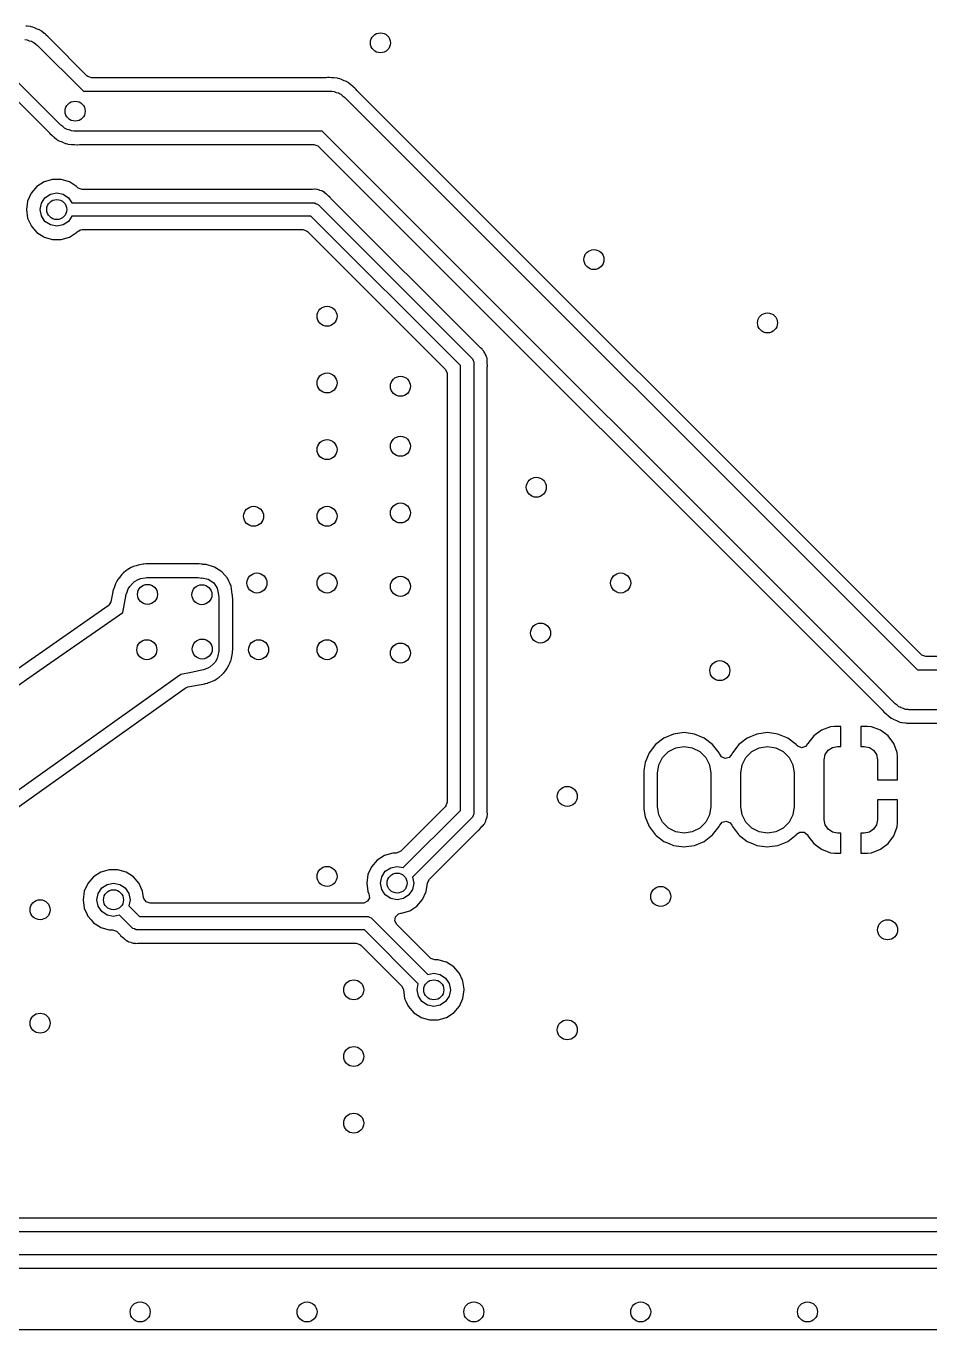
# Model space of a CAD drawing. Extents: x 100.3 to 185, y -144.7 to -85.3.
# Drawn here: x 139.29 to 152.83, y -144.7 to -125.15 of the extents above; entities that cross this region are included whole.
import ezdxf

# ---------------------------------------------------------------- set-up
doc = ezdxf.new("R2010")
doc.units = 0
doc.layers.add('BLACK', color=7, linetype='CONTINUOUS')

msp = doc.modelspace()

# ---------------------------------------------------------------- linework, layer by layer
at = {"layer": 'BLACK', "linetype": 'CONTINUOUS'}
for p, q in [((139.302, -125.152), (139.286, -125.149)), ((139.305, -125.152), (139.302, -125.152)), ((139.357, -125.156), (139.305, -125.152)), ((139.365, -125.159), (139.357, -125.156)), ((139.357, -125.156), (139.357, -125.156)), ((139.385, -125.164), (139.365, -125.159)), ((139.392, -125.165), (139.385, -125.164)), ((139.44, -125.187), (139.392, -125.165)), ((139.392, -125.165), (139.392, -125.165)), ((139.443, -125.188), (139.44, -125.187)), ((139.492, -125.206), (139.443, -125.188)), ((139.497, -125.21), (139.492, -125.206)), ((139.492, -125.206), (139.492, -125.206)), ((139.492, -125.206), (139.492, -125.206)), ((139.498, -125.211), (139.497, -125.21)), ((139.517, -125.222), (139.498, -125.211)), ((139.523, -125.225), (139.517, -125.222)), ((139.563, -125.259), (139.523, -125.225)), ((139.566, -125.261), (139.563, -125.259)), ((139.579, -125.271), (139.566, -125.261)), ((139.59, -125.282), (139.579, -125.271)), ((139.579, -125.271), (139.579, -125.271)), ((139.593, -125.285), (139.59, -125.282)), ((139.617, -125.305), (139.593, -125.285)), ((139.632, -125.319), (139.617, -125.305)), ((139.636, -125.325), (139.632, -125.319)), ((139.271, -125.352), (139.305, -125.355)), ((139.305, -125.355), (139.337, -125.368)), ((139.337, -125.368), (139.371, -125.376)), ((139.371, -125.376), (139.388, -125.387)), ((139.388, -125.387), (139.408, -125.395)), ((139.408, -125.395), (139.434, -125.418)), ((139.434, -125.418), (139.462, -125.438)), ((139.462, -125.438), (140.149, -126.125)), ((139.649, -125.342), (139.636, -125.325)), ((140.203, -125.896), (139.649, -125.342)), ((140.215, -125.906), (140.203, -125.896)), ((140.273, -125.924), (140.215, -125.906)), ((139.813, -126.637), (139.126, -125.95)), ((143.786, -125.924), (140.273, -125.924)), ((143.807, -125.922), (143.786, -125.924)), ((143.814, -125.921), (143.807, -125.922)), ((143.836, -125.922), (143.814, -125.921)), ((143.814, -125.921), (143.814, -125.921)), ((143.814, -125.921), (143.814, -125.921)), ((143.866, -125.924), (143.836, -125.922)), ((143.87, -125.924), (143.866, -125.924)), ((143.886, -125.924), (143.87, -125.924)), ((143.902, -125.927), (143.886, -125.924)), ((143.886, -125.924), (143.886, -125.924)), ((143.905, -125.927), (143.902, -125.927)), ((143.957, -125.931), (143.905, -125.927)), ((143.965, -125.934), (143.957, -125.931)), ((143.957, -125.931), (143.957, -125.931)), ((143.985, -125.939), (143.965, -125.934)), ((143.992, -125.94), (143.985, -125.939)), ((144.04, -125.962), (143.992, -125.94)), ((143.992, -125.94), (143.992, -125.94)), ((144.043, -125.963), (144.04, -125.962)), ((144.092, -125.981), (144.043, -125.963)), ((144.097, -125.985), (144.092, -125.981)), ((144.092, -125.981), (144.092, -125.981)), ((144.092, -125.981), (144.092, -125.981)), ((144.098, -125.986), (144.097, -125.985)), ((144.117, -125.997), (144.098, -125.986)), ((144.123, -126), (144.117, -125.997)), ((144.163, -126.034), (144.123, -126)), ((144.166, -126.036), (144.163, -126.034)), ((144.179, -126.046), (144.166, -126.036)), ((144.19, -126.057), (144.179, -126.046)), ((144.179, -126.046), (144.179, -126.046)), ((144.193, -126.06), (144.19, -126.057)), ((144.215, -126.079), (144.193, -126.06)), ((144.232, -126.094), (144.215, -126.079)), ((144.236, -126.1), (144.232, -126.094)), ((144.249, -126.117), (144.236, -126.1)), ((139.072, -126.179), (139.626, -126.733)), ((140.149, -126.125), (143.85, -126.125)), ((143.85, -126.125), (143.86, -126.126)), ((143.86, -126.126), (143.864, -126.125)), ((143.864, -126.125), (143.871, -126.127)), ((143.871, -126.127), (143.905, -126.13)), ((143.905, -126.13), (143.937, -126.143)), ((143.937, -126.143), (143.971, -126.151)), ((143.971, -126.151), (143.988, -126.162)), ((143.988, -126.162), (144.008, -126.17)), ((144.008, -126.17), (144.034, -126.193)), ((144.034, -126.193), (144.062, -126.213)), ((144.062, -126.213), (152.649, -134.8)), ((152.703, -134.571), (144.249, -126.117)), ((139.841, -126.657), (139.813, -126.637)), ((139.867, -126.68), (139.841, -126.657)), ((139.887, -126.688), (139.867, -126.68)), ((139.904, -126.699), (139.887, -126.688)), ((139.626, -126.733), (139.639, -126.75)), ((139.639, -126.75), (139.643, -126.756)), ((139.643, -126.756), (139.643, -126.756)), ((139.643, -126.756), (139.682, -126.79)), ((139.682, -126.79), (139.685, -126.793)), ((139.685, -126.793), (139.696, -126.804)), ((139.696, -126.804), (139.704, -126.81)), ((139.704, -126.81), (139.709, -126.814)), ((139.709, -126.814), (139.712, -126.816)), ((139.712, -126.816), (139.752, -126.85)), ((139.752, -126.85), (139.752, -126.85)), ((139.752, -126.85), (139.752, -126.85)), ((139.752, -126.85), (139.758, -126.853)), ((139.758, -126.853), (139.777, -126.864)), ((139.777, -126.864), (139.783, -126.869)), ((139.783, -126.869), (139.832, -126.887)), ((139.938, -126.707), (139.904, -126.699)), ((139.97, -126.72), (139.938, -126.707)), ((140.004, -126.723), (139.97, -126.72)), ((140.011, -126.725), (140.004, -126.723)), ((140.015, -126.724), (140.011, -126.725)), ((140.025, -126.725), (140.015, -126.724)), ((143.726, -126.725), (140.025, -126.725)), ((152.313, -135.312), (143.726, -126.725)), ((139.832, -126.887), (139.835, -126.888)), ((139.835, -126.888), (139.883, -126.91)), ((139.883, -126.91), (139.89, -126.911)), ((139.89, -126.911), (139.91, -126.916)), ((139.91, -126.916), (139.913, -126.917)), ((139.913, -126.917), (139.918, -126.919)), ((139.918, -126.919), (139.97, -126.923)), ((139.97, -126.923), (139.973, -126.923)), ((139.973, -126.923), (139.989, -126.925)), ((139.989, -126.925), (140.005, -126.925)), ((140.005, -126.925), (140.009, -126.926)), ((140.009, -126.926), (140.014, -126.926)), ((140.014, -126.926), (140.061, -126.929)), ((140.061, -126.929), (140.067, -126.928)), ((140.067, -126.928), (140.068, -126.928)), ((140.068, -126.928), (140.089, -126.925)), ((140.089, -126.925), (143.602, -126.925)), ((143.602, -126.925), (143.66, -126.944)), ((143.66, -126.944), (143.672, -126.954)), ((143.672, -126.954), (152.126, -135.408)), ((139.685, -127.45), (139.561, -127.486)), ((139.815, -127.45), (139.685, -127.45)), ((139.685, -127.45), (139.685, -127.45)), ((139.939, -127.486), (139.815, -127.45)), ((139.815, -127.45), (139.815, -127.45)), ((139.367, -127.654), (139.313, -127.772)), ((139.452, -127.556), (139.367, -127.654)), ((139.561, -127.486), (139.452, -127.556)), ((139.561, -127.486), (139.561, -127.486)), ((139.654, -127.669), (139.75, -127.65)), ((139.75, -127.65), (139.846, -127.669)), ((140.048, -127.556), (139.939, -127.486)), ((139.939, -127.486), (139.939, -127.486)), ((139.939, -127.486), (139.939, -127.486)), ((139.939, -127.486), (139.939, -127.486)), ((140.056, -127.565), (140.048, -127.556)), ((140.048, -127.556), (140.048, -127.556)), ((140.073, -127.581), (140.056, -127.565)), ((140.131, -127.599), (140.073, -127.581)), ((143.576, -127.599), (140.131, -127.599)), ((143.583, -127.599), (143.576, -127.599)), ((143.614, -127.595), (143.583, -127.599)), ((143.624, -127.597), (143.614, -127.595)), ((143.614, -127.595), (143.614, -127.595)), ((143.646, -127.599), (143.624, -127.597)), ((143.656, -127.599), (143.646, -127.599)), ((143.656, -127.6), (143.656, -127.599)), ((143.656, -127.599), (143.656, -127.599)), ((143.656, -127.599), (143.656, -127.599)), ((143.686, -127.611), (143.656, -127.6)), ((143.692, -127.613), (143.686, -127.611)), ((143.723, -127.62), (143.692, -127.613)), ((143.732, -127.626), (143.723, -127.62)), ((143.723, -127.62), (143.723, -127.62)), ((143.752, -127.637), (143.732, -127.626)), ((143.761, -127.64), (143.752, -127.637)), ((143.784, -127.662), (143.761, -127.64)), ((143.79, -127.666), (143.784, -127.662)), ((143.793, -127.668), (143.79, -127.666)), ((143.807, -127.682), (143.793, -127.668)), ((139.313, -127.772), (139.295, -127.9)), ((139.5, -127.9), (139.519, -127.804)), ((139.519, -127.804), (139.573, -127.723)), ((139.573, -127.723), (139.654, -127.669)), ((139.846, -127.669), (139.927, -127.723)), ((139.927, -127.723), (139.978, -127.8)), ((139.978, -127.8), (143.6, -127.8)), ((143.6, -127.8), (143.608, -127.802)), ((143.608, -127.802), (143.616, -127.801)), ((143.616, -127.801), (143.637, -127.812)), ((143.637, -127.812), (143.659, -127.819)), ((143.659, -127.819), (143.664, -127.826)), ((143.664, -127.826), (143.671, -127.829)), ((143.671, -127.829), (145.971, -130.129)), ((143.808, -127.683), (143.807, -127.682)), ((143.824, -127.697), (143.808, -127.683)), ((143.844, -127.716), (143.824, -127.697)), ((143.849, -127.723), (143.844, -127.716)), ((143.85, -127.722), (143.849, -127.723)), ((143.859, -127.734), (143.85, -127.722)), ((146.095, -129.97), (143.859, -127.734)), ((139.295, -127.9), (139.295, -127.9)), ((139.295, -127.9), (139.313, -128.028)), ((139.313, -128.028), (139.365, -128.141)), ((139.519, -127.996), (139.5, -127.9)), ((139.573, -128.077), (139.519, -127.996)), ((139.978, -128), (139.927, -128.077)), ((143.559, -128), (139.978, -128)), ((145.8, -130.241), (143.559, -128)), ((139.365, -128.141), (139.367, -128.146)), ((139.367, -128.146), (139.417, -128.203)), ((139.417, -128.203), (139.452, -128.244)), ((139.452, -128.244), (139.555, -128.31)), ((139.654, -128.131), (139.573, -128.077)), ((139.75, -128.15), (139.654, -128.131)), ((139.846, -128.131), (139.75, -128.15)), ((139.927, -128.077), (139.846, -128.131)), ((139.939, -128.314), (140.048, -128.244)), ((140.048, -128.244), (140.056, -128.235)), ((140.056, -128.235), (140.108, -128.203)), ((140.108, -128.203), (140.131, -128.201)), ((140.131, -128.201), (143.435, -128.201)), ((143.435, -128.201), (143.493, -128.219)), ((143.493, -128.219), (143.505, -128.229)), ((143.505, -128.229), (145.571, -130.295)), ((139.555, -128.31), (139.561, -128.314)), ((139.561, -128.314), (139.685, -128.35)), ((139.685, -128.35), (139.685, -128.35)), ((139.685, -128.35), (139.815, -128.35)), ((139.815, -128.35), (139.939, -128.314)), ((139.815, -128.35), (139.815, -128.35)), ((146.1, -129.975), (146.095, -129.97)), ((146.126, -129.994), (146.1, -129.975)), ((146.131, -130.002), (146.126, -129.994)), ((146.145, -130.02), (146.131, -130.002)), ((145.971, -130.129), (145.974, -130.136)), ((145.974, -130.136), (145.981, -130.141)), ((145.981, -130.141), (145.988, -130.163)), ((145.988, -130.163), (145.999, -130.184)), ((145.999, -130.184), (145.998, -130.192)), ((145.998, -130.192), (146, -130.2)), ((146, -130.2), (146, -136.95)), ((146.152, -130.027), (146.145, -130.02)), ((146.165, -130.056), (146.152, -130.027)), ((146.152, -130.027), (146.152, -130.027)), ((146.168, -130.062), (146.165, -130.056)), ((146.185, -130.09), (146.168, -130.062)), ((146.186, -130.096), (146.185, -130.09)), ((146.187, -130.099), (146.186, -130.096)), ((146.194, -130.121), (146.187, -130.099)), ((146.198, -130.13), (146.194, -130.121)), ((146.199, -130.162), (146.198, -130.13)), ((146.2, -130.169), (146.199, -130.162)), ((146.201, -130.172), (146.2, -130.169)), ((146.201, -130.192), (146.201, -130.172)), ((146.201, -130.172), (146.201, -130.172)), ((146.201, -130.194), (146.201, -130.192)), ((146.201, -130.2), (146.201, -130.194)), ((146.203, -130.242), (146.201, -130.2)), ((145.571, -130.295), (145.598, -130.35)), ((145.598, -130.35), (145.6, -130.365)), ((145.6, -130.365), (145.6, -136.785)), ((145.8, -136.909), (145.8, -130.241)), ((146.201, -130.265), (146.203, -130.251)), ((146.201, -136.889), (146.201, -130.265)), ((146.202, -130.251), (146.203, -130.242)), ((146.203, -130.251), (146.202, -130.251)), ((140.785, -133.32), (140.752, -133.347)), ((140.814, -133.299), (140.785, -133.32)), ((140.785, -133.32), (140.785, -133.32)), ((140.866, -133.27), (140.814, -133.299)), ((140.814, -133.299), (140.814, -133.299)), ((140.898, -133.255), (140.866, -133.27)), ((140.938, -133.241), (140.898, -133.255)), ((140.972, -133.232), (140.938, -133.241)), ((140.938, -133.241), (140.938, -133.241)), ((141.046, -133.219), (140.972, -133.232)), ((140.972, -133.232), (140.972, -133.232)), ((141.05, -133.218), (141.046, -133.219)), ((141.055, -133.217), (141.05, -133.218)), ((141.085, -133.215), (141.055, -133.217)), ((141.094, -133.214), (141.085, -133.215)), ((141.085, -133.215), (141.085, -133.215)), ((141.873, -133.214), (141.094, -133.214)), ((141.094, -133.214), (141.094, -133.214)), ((141.877, -133.215), (141.873, -133.214)), ((141.883, -133.215), (141.877, -133.215)), ((141.917, -133.218), (141.883, -133.215)), ((141.927, -133.22), (141.917, -133.218)), ((141.941, -133.223), (141.927, -133.22)), ((141.96, -133.225), (141.941, -133.223)), ((141.99, -133.225), (141.96, -133.225)), ((142.114, -133.261), (141.99, -133.225)), ((141.99, -133.225), (141.99, -133.225)), ((142.223, -133.331), (142.114, -133.261)), ((142.114, -133.261), (142.114, -133.261)), ((142.114, -133.261), (142.114, -133.261)), ((142.114, -133.261), (142.114, -133.261)), ((142.308, -133.429), (142.223, -133.331)), ((142.223, -133.331), (142.223, -133.331)), ((142.223, -133.331), (142.223, -133.331)), ((140.63, -133.514), (140.603, -133.585)), ((140.645, -133.482), (140.63, -133.514)), ((140.667, -133.446), (140.645, -133.482)), ((140.688, -133.417), (140.667, -133.446)), ((140.667, -133.446), (140.667, -133.446)), ((140.727, -133.372), (140.688, -133.417)), ((140.688, -133.417), (140.688, -133.417)), ((140.752, -133.347), (140.727, -133.372)), ((140.844, -133.551), (140.883, -133.505)), ((140.883, -133.505), (140.916, -133.478)), ((140.916, -133.478), (140.968, -133.448)), ((140.968, -133.448), (141.008, -133.434)), ((141.008, -133.434), (141.074, -133.422)), ((141.074, -133.422), (141.077, -133.422)), ((141.077, -133.422), (141.099, -133.42)), ((141.099, -133.42), (141.868, -133.42)), ((141.868, -133.42), (141.892, -133.422)), ((141.892, -133.422), (141.915, -133.427)), ((141.915, -133.427), (141.925, -133.425)), ((141.925, -133.425), (142.021, -133.444)), ((142.021, -133.444), (142.102, -133.498)), ((142.102, -133.498), (142.156, -133.579)), ((142.362, -133.547), (142.308, -133.429)), ((140.59, -133.631), (140.562, -133.78)), ((140.592, -133.622), (140.59, -133.631)), ((140.601, -133.593), (140.592, -133.622)), ((140.603, -133.585), (140.601, -133.593)), ((140.74, -133.94), (140.791, -133.674)), ((140.791, -133.674), (140.797, -133.653)), ((140.797, -133.653), (140.798, -133.65)), ((140.798, -133.65), (140.822, -133.587)), ((140.822, -133.587), (140.844, -133.551)), ((142.156, -133.579), (142.175, -133.675)), ((142.175, -133.675), (142.173, -133.685)), ((142.173, -133.685), (142.178, -133.708)), ((142.178, -133.708), (142.18, -133.732)), ((142.379, -133.666), (142.362, -133.547)), ((142.379, -133.668), (142.379, -133.666)), ((142.38, -133.673), (142.379, -133.668)), ((142.382, -133.683), (142.38, -133.673)), ((142.38, -133.673), (142.38, -133.673)), ((142.385, -133.717), (142.382, -133.683)), ((142.382, -133.683), (142.382, -133.683)), ((142.386, -133.727), (142.385, -133.717)), ((142.386, -134.506), (142.386, -133.727)), ((140.521, -133.842), (137.602, -135.877)), ((140.532, -133.833), (140.521, -133.842)), ((140.562, -133.78), (140.532, -133.833)), ((142.18, -133.732), (142.18, -134.502)), ((139.645, -134.703), (140.64, -134.01)), ((140.64, -134.01), (140.74, -133.94)), ((140.64, -134.01), (140.64, -134.01)), ((142.18, -134.502), (142.178, -134.523)), ((142.385, -134.515), (142.386, -134.506)), ((137.67, -136.08), (139.645, -134.703)), ((142.122, -134.685), (142.095, -134.717)), ((142.152, -134.633), (142.122, -134.685)), ((142.166, -134.593), (142.152, -134.633)), ((142.178, -134.523), (142.166, -134.593)), ((142.33, -134.734), (142.345, -134.702)), ((142.345, -134.702), (142.359, -134.662)), ((142.359, -134.662), (142.36, -134.661)), ((142.36, -134.661), (142.361, -134.655)), ((142.361, -134.655), (142.368, -134.628)), ((142.368, -134.628), (142.381, -134.554)), ((142.381, -134.554), (142.383, -134.545)), ((142.383, -134.545), (142.385, -134.515)), ((152.715, -134.581), (152.703, -134.571)), ((152.773, -134.6), (152.715, -134.581)), ((163.621, -134.6), (152.773, -134.6)), ((141.61, -134.87), (141.557, -134.908)), ((141.762, -134.841), (141.61, -134.87)), ((141.763, -134.841), (141.762, -134.841)), ((141.926, -134.809), (141.763, -134.841)), ((141.947, -134.803), (141.926, -134.809)), ((142.013, -134.778), (141.947, -134.803)), ((142.05, -134.756), (142.013, -134.778)), ((142.095, -134.717), (142.05, -134.756)), ((142.183, -134.912), (142.229, -134.873)), ((142.229, -134.873), (142.253, -134.848)), ((142.253, -134.848), (142.281, -134.815)), ((142.281, -134.815), (142.301, -134.786)), ((142.301, -134.786), (142.33, -134.734)), ((152.649, -134.8), (163.686, -134.8)), ((141.557, -134.908), (138.675, -136.963)), ((138.795, -137.129), (141.675, -135.076)), ((141.557, -134.908), (141.557, -134.908)), ((141.675, -135.076), (141.714, -135.059)), ((141.714, -135.059), (141.97, -135.01)), ((141.97, -135.01), (141.974, -135.009)), ((141.97, -135.01), (141.97, -135.01)), ((141.97, -135.01), (141.97, -135.01)), ((141.974, -135.009), (141.978, -135.008)), ((141.978, -135.008), (142.007, -135)), ((142.007, -135), (142.016, -134.997)), ((142.016, -134.997), (142.061, -134.98)), ((142.061, -134.98), (142.086, -134.97)), ((142.086, -134.97), (142.118, -134.955)), ((142.086, -134.97), (142.086, -134.97)), ((142.086, -134.97), (142.086, -134.97)), ((142.118, -134.955), (142.154, -134.933)), ((142.154, -134.933), (142.183, -134.912)), ((152.126, -135.408), (152.139, -135.425)), ((152.139, -135.425), (152.143, -135.431)), ((152.143, -135.431), (152.143, -135.431)), ((152.143, -135.431), (152.182, -135.465)), ((152.182, -135.465), (152.185, -135.468)), ((152.185, -135.468), (152.196, -135.479)), ((152.196, -135.479), (152.209, -135.489)), ((152.341, -135.332), (152.313, -135.312)), ((152.367, -135.355), (152.341, -135.332)), ((152.387, -135.363), (152.367, -135.355)), ((152.404, -135.374), (152.387, -135.363)), ((152.438, -135.382), (152.404, -135.374)), ((152.47, -135.395), (152.438, -135.382)), ((152.504, -135.398), (152.47, -135.395)), ((152.511, -135.4), (152.504, -135.398)), ((152.515, -135.399), (152.511, -135.4)), ((152.525, -135.4), (152.515, -135.399)), ((163.561, -135.4), (152.525, -135.4)), ((151.343, -135.656), (151.208, -135.707)), ((151.402, -135.65), (151.343, -135.656)), ((151.343, -135.656), (151.343, -135.656)), ((151.5, -135.65), (151.402, -135.65)), ((151.5, -135.95), (151.5, -135.65)), ((151.5, -135.65), (151.5, -135.65)), ((151.8, -135.65), (151.8, -135.95)), ((151.898, -135.65), (151.8, -135.65)), ((151.8, -135.65), (151.8, -135.65)), ((151.957, -135.656), (151.898, -135.65)), ((152.092, -135.707), (151.957, -135.656)), ((151.957, -135.656), (151.957, -135.656)), ((152.209, -135.489), (152.212, -135.491)), ((152.212, -135.491), (152.252, -135.525)), ((152.252, -135.525), (152.252, -135.525)), ((152.252, -135.525), (152.252, -135.525)), ((152.252, -135.525), (152.258, -135.528)), ((152.258, -135.528), (152.277, -135.539)), ((152.277, -135.539), (152.283, -135.544)), ((152.283, -135.544), (152.332, -135.562)), ((152.332, -135.562), (152.335, -135.563)), ((152.335, -135.563), (152.383, -135.585)), ((152.383, -135.585), (152.39, -135.586)), ((152.39, -135.586), (152.41, -135.591)), ((152.41, -135.591), (152.418, -135.594)), ((152.418, -135.594), (152.418, -135.594)), ((152.418, -135.594), (152.47, -135.598)), ((152.47, -135.598), (152.473, -135.598)), ((152.473, -135.598), (152.489, -135.6)), ((152.489, -135.6), (152.505, -135.6)), ((152.505, -135.6), (152.509, -135.601)), ((152.509, -135.601), (152.514, -135.601)), ((152.514, -135.601), (152.561, -135.604)), ((152.561, -135.604), (152.567, -135.603)), ((152.567, -135.603), (152.568, -135.603)), ((152.568, -135.603), (152.589, -135.6)), ((152.589, -135.6), (163.437, -135.6)), ((148.847, -135.825), (148.722, -135.922)), ((148.993, -135.765), (148.847, -135.825)), ((148.847, -135.825), (148.847, -135.825)), ((149.15, -135.744), (148.993, -135.765)), ((148.993, -135.765), (148.993, -135.765)), ((149.307, -135.765), (149.15, -135.744)), ((149.15, -135.744), (149.15, -135.744)), ((149.453, -135.825), (149.307, -135.765)), ((149.307, -135.765), (149.307, -135.765)), ((149.578, -135.922), (149.453, -135.825)), ((150.097, -135.825), (149.972, -135.922)), ((150.243, -135.765), (150.097, -135.825)), ((150.097, -135.825), (150.097, -135.825)), ((150.4, -135.744), (150.243, -135.765)), ((150.243, -135.765), (150.243, -135.765)), ((150.557, -135.765), (150.4, -135.744)), ((150.4, -135.744), (150.4, -135.744)), ((150.703, -135.825), (150.557, -135.765)), ((150.557, -135.765), (150.557, -135.765)), ((150.828, -135.922), (150.703, -135.825)), ((151.093, -135.793), (151.007, -135.908)), ((151.208, -135.707), (151.093, -135.793)), ((151.093, -135.793), (151.093, -135.793)), ((151.208, -135.707), (151.208, -135.707)), ((152.207, -135.793), (152.092, -135.707)), ((152.092, -135.707), (152.092, -135.707)), ((152.293, -135.908), (152.207, -135.793)), ((152.207, -135.793), (152.207, -135.793)), ((148.625, -136.047), (148.565, -136.193)), ((148.722, -135.922), (148.625, -136.047)), ((148.625, -136.047), (148.625, -136.047)), ((148.722, -135.922), (148.722, -135.922)), ((148.826, -136.115), (148.915, -136.026)), ((148.915, -136.026), (149.026, -135.97)), ((149.026, -135.97), (149.15, -135.95)), ((149.15, -135.95), (149.274, -135.97)), ((149.274, -135.97), (149.385, -136.026)), ((149.385, -136.026), (149.474, -136.115)), ((149.675, -136.047), (149.578, -135.922)), ((149.578, -135.922), (149.578, -135.922)), ((149.578, -135.922), (149.578, -135.922)), ((149.678, -136.056), (149.675, -136.047)), ((149.684, -136.069), (149.678, -136.056)), ((149.711, -136.106), (149.684, -136.069)), ((149.866, -136.069), (149.827, -136.115)), ((149.875, -136.047), (149.866, -136.069)), ((149.972, -135.922), (149.875, -136.047)), ((149.972, -135.922), (149.972, -135.922)), ((150.076, -136.115), (150.165, -136.026)), ((150.165, -136.026), (150.276, -135.97)), ((150.276, -135.97), (150.4, -135.95)), ((150.4, -135.95), (150.524, -135.97)), ((150.524, -135.97), (150.635, -136.026)), ((150.635, -136.026), (150.724, -136.115)), ((150.836, -135.932), (150.828, -135.922)), ((150.828, -135.922), (150.828, -135.922)), ((150.828, -135.922), (150.828, -135.922)), ((150.828, -135.922), (150.828, -135.922)), ((150.828, -135.922), (150.828, -135.922)), ((150.853, -135.949), (150.836, -135.932)), ((150.91, -135.97), (150.853, -135.949)), ((150.969, -135.954), (150.91, -135.97)), ((151.002, -135.913), (150.969, -135.954)), ((151.003, -135.914), (151.002, -135.913)), ((151.007, -135.908), (151.003, -135.914)), ((151.25, -136.15), (151.265, -136.073)), ((151.265, -136.073), (151.309, -136.009)), ((151.309, -136.009), (151.373, -135.965)), ((151.373, -135.965), (151.45, -135.95)), ((151.45, -135.95), (151.5, -135.95)), ((151.8, -135.95), (151.85, -135.95)), ((151.85, -135.95), (151.927, -135.965)), ((151.927, -135.965), (151.991, -136.009)), ((151.991, -136.009), (152.035, -136.073)), ((152.035, -136.073), (152.05, -136.15)), ((152.344, -136.043), (152.293, -135.908)), ((152.293, -135.908), (152.293, -135.908)), ((152.35, -136.102), (152.344, -136.043)), ((152.344, -136.043), (152.344, -136.043)), ((148.565, -136.193), (148.549, -136.311)), ((148.565, -136.193), (148.565, -136.193)), ((148.75, -136.35), (148.77, -136.226)), ((148.77, -136.226), (148.826, -136.115)), ((149.474, -136.115), (149.53, -136.226)), ((149.53, -136.226), (149.55, -136.35)), ((149.767, -136.13), (149.711, -136.106)), ((149.827, -136.115), (149.767, -136.13)), ((150, -136.35), (150.02, -136.226)), ((150.02, -136.226), (150.076, -136.115)), ((150.724, -136.115), (150.78, -136.226)), ((150.78, -136.226), (150.8, -136.35)), ((151.25, -137.05), (151.25, -136.15)), ((152.05, -136.15), (152.05, -136.45)), ((152.35, -136.45), (152.35, -136.102)), ((148.549, -136.311), (148.549, -136.889)), ((148.75, -136.85), (148.75, -136.35)), ((149.55, -136.35), (149.55, -136.85)), ((150, -136.85), (150, -136.35)), ((150.8, -136.35), (150.8, -136.85)), ((152.05, -136.45), (152.35, -136.45)), ((152.35, -136.45), (152.35, -136.45)), ((145.571, -136.855), (144.905, -137.521)), ((145.581, -136.843), (145.571, -136.855)), ((145.6, -136.785), (145.581, -136.843)), ((148.77, -136.974), (148.75, -136.85)), ((149.55, -136.85), (149.53, -136.974)), ((150.02, -136.974), (150, -136.85)), ((150.8, -136.85), (150.78, -136.974)), ((152.35, -136.75), (152.05, -136.75)), ((152.05, -136.75), (152.05, -137.05)), ((152.35, -137.098), (152.35, -136.75)), ((152.35, -136.75), (152.35, -136.75)), ((144.941, -137.768), (145.8, -136.909)), ((145.971, -137.021), (145.082, -137.909)), ((145.974, -137.014), (145.971, -137.021)), ((145.981, -137.009), (145.974, -137.014)), ((145.988, -136.987), (145.981, -137.009)), ((145.999, -136.966), (145.988, -136.987)), ((146, -136.95), (145.998, -136.958)), ((145.998, -136.958), (145.999, -136.966)), ((146.18, -137.073), (146.187, -137.042)), ((146.187, -137.042), (146.189, -137.036)), ((146.189, -137.036), (146.201, -137.006)), ((146.201, -136.926), (146.201, -136.889)), ((146.201, -136.933), (146.201, -136.926)), ((146.205, -136.964), (146.201, -136.933)), ((146.201, -136.996), (146.203, -136.974)), ((146.201, -137.006), (146.201, -136.996)), ((146.203, -136.974), (146.205, -136.964)), ((148.549, -136.889), (148.565, -137.007)), ((148.565, -137.007), (148.565, -137.007)), ((148.565, -137.007), (148.625, -137.153)), ((148.826, -137.085), (148.77, -136.974)), ((149.53, -136.974), (149.474, -137.085)), ((150.076, -137.085), (150.02, -136.974)), ((150.78, -136.974), (150.724, -137.085)), ((151.265, -137.127), (151.25, -137.05)), ((152.05, -137.05), (152.035, -137.127)), ((145.333, -137.942), (146.066, -137.209)), ((146.066, -137.209), (146.078, -137.2)), ((146.077, -137.199), (146.084, -137.194)), ((146.078, -137.2), (146.077, -137.199)), ((146.084, -137.194), (146.117, -137.158)), ((146.084, -137.194), (146.084, -137.194)), ((146.117, -137.158), (146.118, -137.157)), ((146.118, -137.157), (146.132, -137.143)), ((146.132, -137.143), (146.134, -137.14)), ((146.134, -137.14), (146.138, -137.134)), ((146.138, -137.134), (146.151, -137.121)), ((146.151, -137.121), (146.16, -137.111)), ((146.16, -137.111), (146.163, -137.102)), ((146.163, -137.102), (146.174, -137.082)), ((146.174, -137.082), (146.18, -137.073)), ((148.625, -137.153), (148.625, -137.153)), ((148.625, -137.153), (148.717, -137.273)), ((148.915, -137.174), (148.826, -137.085)), ((149.026, -137.23), (148.915, -137.174)), ((149.15, -137.25), (149.026, -137.23)), ((149.274, -137.23), (149.15, -137.25)), ((149.385, -137.174), (149.274, -137.23)), ((149.474, -137.085), (149.385, -137.174)), ((149.578, -137.278), (149.675, -137.153)), ((149.675, -137.153), (149.682, -137.136)), ((149.682, -137.136), (149.684, -137.131)), ((149.684, -137.131), (149.723, -137.085)), ((149.723, -137.085), (149.783, -137.07)), ((149.783, -137.07), (149.839, -137.094)), ((149.839, -137.094), (149.866, -137.131)), ((149.866, -137.131), (149.875, -137.153)), ((149.875, -137.153), (149.875, -137.153)), ((149.875, -137.153), (149.967, -137.273)), ((150.165, -137.174), (150.076, -137.085)), ((150.276, -137.23), (150.165, -137.174)), ((150.4, -137.25), (150.276, -137.23)), ((150.524, -137.23), (150.4, -137.25)), ((150.635, -137.174), (150.524, -137.23)), ((150.724, -137.085), (150.635, -137.174)), ((150.836, -137.268), (150.886, -137.234)), ((150.886, -137.234), (150.948, -137.235)), ((150.948, -137.235), (150.996, -137.272)), ((151.309, -137.191), (151.265, -137.127)), ((151.373, -137.235), (151.309, -137.191)), ((151.45, -137.25), (151.373, -137.235)), ((151.927, -137.235), (151.85, -137.25)), ((151.991, -137.191), (151.927, -137.235)), ((152.035, -137.127), (151.991, -137.191)), ((152.293, -137.292), (152.344, -137.157)), ((152.344, -137.157), (152.35, -137.098)), ((152.344, -137.157), (152.344, -137.157)), ((148.717, -137.273), (148.722, -137.278)), ((148.722, -137.278), (148.722, -137.278)), ((148.722, -137.278), (148.722, -137.278)), ((148.722, -137.278), (148.732, -137.286)), ((148.732, -137.286), (148.847, -137.375)), ((148.847, -137.375), (148.847, -137.375)), ((148.847, -137.375), (148.847, -137.375)), ((148.847, -137.375), (148.926, -137.407)), ((148.926, -137.407), (148.993, -137.435)), ((148.993, -137.435), (149.111, -137.451)), ((149.181, -137.452), (149.307, -137.435)), ((149.307, -137.435), (149.453, -137.375)), ((149.453, -137.375), (149.578, -137.278)), ((149.967, -137.273), (149.972, -137.278)), ((149.972, -137.278), (149.972, -137.278)), ((149.972, -137.278), (149.972, -137.278)), ((149.972, -137.278), (149.982, -137.286)), ((149.982, -137.286), (150.097, -137.375)), ((150.097, -137.375), (150.097, -137.375)), ((150.097, -137.375), (150.097, -137.375)), ((150.097, -137.375), (150.176, -137.407)), ((150.176, -137.407), (150.243, -137.435)), ((150.243, -137.435), (150.361, -137.451)), ((150.431, -137.452), (150.557, -137.435)), ((150.557, -137.435), (150.703, -137.375)), ((150.703, -137.375), (150.828, -137.278)), ((150.828, -137.278), (150.836, -137.268)), ((150.996, -137.272), (151.003, -137.286)), ((151.003, -137.286), (151.003, -137.286)), ((151.003, -137.286), (151.007, -137.292)), ((151.007, -137.292), (151.093, -137.407)), ((151.093, -137.407), (151.093, -137.407)), ((151.093, -137.407), (151.208, -137.493)), ((151.5, -137.25), (151.45, -137.25)), ((151.5, -137.55), (151.5, -137.25)), ((151.85, -137.25), (151.8, -137.25)), ((151.8, -137.25), (151.8, -137.55)), ((152.092, -137.493), (152.207, -137.407)), ((152.207, -137.407), (152.293, -137.292)), ((152.207, -137.407), (152.207, -137.407)), ((152.293, -137.292), (152.293, -137.292)), ((144.661, -137.586), (144.552, -137.656)), ((144.785, -137.549), (144.661, -137.586)), ((144.661, -137.586), (144.661, -137.586)), ((144.835, -137.549), (144.785, -137.549)), ((144.85, -137.548), (144.835, -137.549)), ((144.905, -137.521), (144.85, -137.548)), ((149.111, -137.451), (149.15, -137.456)), ((149.15, -137.456), (149.181, -137.452)), ((149.15, -137.456), (149.15, -137.456)), ((149.15, -137.456), (149.15, -137.456)), ((150.361, -137.451), (150.4, -137.456)), ((150.4, -137.456), (150.431, -137.452)), ((150.4, -137.456), (150.4, -137.456)), ((150.4, -137.456), (150.4, -137.456)), ((151.208, -137.493), (151.208, -137.493)), ((151.208, -137.493), (151.343, -137.544)), ((151.343, -137.544), (151.343, -137.544)), ((151.343, -137.544), (151.402, -137.55)), ((151.402, -137.55), (151.5, -137.55)), ((151.5, -137.55), (151.5, -137.55)), ((151.8, -137.55), (151.8, -137.55)), ((151.8, -137.55), (151.898, -137.55)), ((151.898, -137.55), (151.957, -137.544)), ((151.957, -137.544), (152.092, -137.493)), ((151.957, -137.544), (151.957, -137.544)), ((152.092, -137.493), (152.092, -137.493)), ((140.535, -137.799), (140.411, -137.836)), ((140.665, -137.799), (140.535, -137.799)), ((140.535, -137.799), (140.535, -137.799)), ((140.789, -137.836), (140.665, -137.799)), ((140.665, -137.799), (140.665, -137.799)), ((144.467, -137.754), (144.413, -137.872)), ((144.552, -137.656), (144.467, -137.754)), ((144.619, -137.904), (144.673, -137.823)), ((144.673, -137.823), (144.754, -137.769)), ((144.754, -137.769), (144.85, -137.75)), ((144.85, -137.75), (144.941, -137.768)), ((140.217, -138.004), (140.163, -138.122)), ((140.302, -137.906), (140.217, -138.004)), ((140.411, -137.836), (140.302, -137.906)), ((140.411, -137.836), (140.411, -137.836)), ((140.423, -138.073), (140.504, -138.019)), ((140.504, -138.019), (140.6, -138)), ((140.6, -138), (140.696, -138.019)), ((140.696, -138.019), (140.777, -138.073)), ((140.898, -137.906), (140.789, -137.836)), ((140.789, -137.836), (140.789, -137.836)), ((140.789, -137.836), (140.789, -137.836)), ((140.789, -137.836), (140.789, -137.836)), ((140.983, -138.004), (140.898, -137.906)), ((140.898, -137.906), (140.898, -137.906)), ((140.898, -137.906), (140.898, -137.906)), ((141.012, -138.068), (140.983, -138.004)), ((144.413, -137.872), (144.395, -138)), ((144.395, -138), (144.395, -138)), ((144.395, -138), (144.413, -138.128)), ((144.6, -138), (144.619, -137.904)), ((144.619, -138.096), (144.6, -138)), ((145.1, -138), (145.081, -138.096)), ((145.082, -137.909), (145.1, -138)), ((145.287, -138.128), (145.305, -138)), ((145.305, -138), (145.306, -137.997)), ((145.305, -138), (145.305, -138)), ((145.306, -137.997), (145.333, -137.942)), ((145.333, -137.942), (145.333, -137.942)), ((140.163, -138.122), (140.145, -138.25)), ((140.35, -138.25), (140.369, -138.154)), ((140.369, -138.154), (140.423, -138.073)), ((140.777, -138.073), (140.831, -138.154)), ((140.831, -138.154), (140.85, -138.25)), ((141.037, -138.122), (141.012, -138.068)), ((141.05, -138.215), (141.037, -138.122)), ((141.054, -138.231), (141.05, -138.215)), ((144.435, -138.22), (144.404, -138.273)), ((144.413, -138.128), (144.413, -138.128)), ((144.413, -138.128), (144.428, -138.159)), ((144.428, -138.159), (144.435, -138.22)), ((144.673, -138.177), (144.619, -138.096)), ((144.754, -138.231), (144.673, -138.177)), ((145.027, -138.177), (144.946, -138.231)), ((145.081, -138.096), (145.027, -138.177)), ((145.233, -138.246), (145.287, -138.128)), ((140.145, -138.25), (140.145, -138.25)), ((140.145, -138.25), (140.163, -138.378)), ((140.163, -138.378), (140.206, -138.471)), ((140.369, -138.346), (140.35, -138.25)), ((140.423, -138.427), (140.369, -138.346)), ((140.85, -138.25), (140.832, -138.341)), ((140.832, -138.341), (140.991, -138.5)), ((141.09, -138.281), (141.054, -138.231)), ((141.148, -138.299), (141.09, -138.281)), ((144.337, -138.299), (141.148, -138.299)), ((144.349, -138.299), (144.337, -138.299)), ((144.404, -138.273), (144.349, -138.299)), ((144.85, -138.25), (144.754, -138.231)), ((144.946, -138.231), (144.85, -138.25)), ((144.915, -138.451), (145.039, -138.414)), ((145.039, -138.414), (145.148, -138.344)), ((145.148, -138.344), (145.233, -138.246)), ((140.206, -138.471), (140.217, -138.496)), ((140.217, -138.496), (140.264, -138.55)), ((140.264, -138.55), (140.302, -138.594)), ((140.302, -138.594), (140.391, -138.651)), ((140.504, -138.481), (140.423, -138.427)), ((140.6, -138.5), (140.504, -138.481)), ((140.691, -138.482), (140.6, -138.5)), ((140.879, -138.671), (140.691, -138.482)), ((140.991, -138.5), (144.4, -138.5)), ((144.4, -138.5), (144.408, -138.502)), ((144.408, -138.502), (144.416, -138.501)), ((144.416, -138.501), (144.437, -138.512)), ((144.437, -138.512), (144.459, -138.519)), ((144.459, -138.519), (144.464, -138.526)), ((144.464, -138.526), (144.471, -138.529)), ((144.471, -138.529), (145.309, -139.368)), ((144.817, -138.565), (144.826, -138.505)), ((144.844, -138.62), (144.817, -138.565)), ((144.826, -138.505), (144.87, -138.461)), ((144.87, -138.461), (144.908, -138.452)), ((144.908, -138.452), (144.914, -138.451)), ((144.908, -138.452), (144.908, -138.452)), ((144.914, -138.451), (144.914, -138.451)), ((144.914, -138.451), (144.915, -138.451)), ((144.915, -138.451), (144.915, -138.451)), ((140.391, -138.651), (140.411, -138.664)), ((140.411, -138.664), (140.535, -138.701)), ((140.535, -138.701), (140.585, -138.701)), ((140.585, -138.701), (140.643, -138.719)), ((140.643, -138.719), (140.655, -138.729)), ((140.655, -138.729), (140.691, -138.766)), ((140.691, -138.766), (140.7, -138.778)), ((140.7, -138.778), (140.701, -138.777)), ((140.701, -138.777), (140.706, -138.784)), ((140.706, -138.784), (140.742, -138.817)), ((140.886, -138.674), (140.879, -138.671)), ((140.891, -138.681), (140.886, -138.674)), ((140.913, -138.688), (140.891, -138.681)), ((140.934, -138.699), (140.913, -138.688)), ((140.942, -138.698), (140.934, -138.699)), ((140.95, -138.7), (140.942, -138.698)), ((144.359, -138.7), (140.95, -138.7)), ((145.168, -139.509), (144.359, -138.7)), ((145.345, -139.121), (144.844, -138.62)), ((140.742, -138.817), (140.743, -138.818)), ((140.743, -138.818), (140.753, -138.828)), ((140.753, -138.828), (140.757, -138.832)), ((140.757, -138.832), (140.76, -138.834)), ((140.76, -138.834), (140.766, -138.838)), ((140.766, -138.838), (140.789, -138.86)), ((140.789, -138.86), (140.789, -138.86)), ((140.789, -138.86), (140.789, -138.86)), ((140.789, -138.86), (140.798, -138.863)), ((140.798, -138.863), (140.818, -138.874)), ((140.818, -138.874), (140.827, -138.88)), ((140.827, -138.88), (140.858, -138.887)), ((140.858, -138.887), (140.864, -138.889)), ((140.864, -138.889), (140.894, -138.9)), ((140.894, -138.9), (140.904, -138.9)), ((140.904, -138.9), (140.926, -138.903)), ((140.926, -138.903), (140.936, -138.905)), ((140.936, -138.905), (140.96, -138.902)), ((140.96, -138.902), (140.967, -138.901)), ((140.967, -138.901), (140.974, -138.9)), ((140.974, -138.9), (144.235, -138.9)), ((144.235, -138.9), (144.293, -138.919)), ((144.293, -138.919), (144.305, -138.929)), ((144.305, -138.929), (144.917, -139.541)), ((145.357, -139.131), (145.345, -139.121)), ((145.415, -139.149), (145.357, -139.131)), ((145.465, -139.149), (145.415, -139.149)), ((145.584, -139.184), (145.465, -139.149)), ((145.465, -139.149), (145.465, -139.149)), ((145.589, -139.186), (145.584, -139.184)), ((145.698, -139.256), (145.589, -139.186)), ((145.589, -139.186), (145.589, -139.186)), ((145.589, -139.186), (145.589, -139.186)), ((145.309, -139.368), (145.4, -139.35)), ((145.4, -139.35), (145.496, -139.369)), ((145.496, -139.369), (145.577, -139.423)), ((145.783, -139.354), (145.698, -139.256)), ((145.698, -139.256), (145.698, -139.256)), ((145.698, -139.256), (145.698, -139.256)), ((145.83, -139.456), (145.783, -139.354)), ((144.917, -139.541), (144.944, -139.596)), ((145.15, -139.6), (145.168, -139.509)), ((145.577, -139.423), (145.631, -139.504)), ((145.631, -139.504), (145.65, -139.6)), ((145.837, -139.472), (145.83, -139.456)), ((145.853, -139.588), (145.837, -139.472)), ((145.855, -139.6), (145.853, -139.588)), ((144.944, -139.596), (144.944, -139.597)), ((144.944, -139.597), (144.963, -139.728)), ((144.963, -139.728), (144.983, -139.772)), ((144.983, -139.772), (145.017, -139.846)), ((145.169, -139.696), (145.15, -139.6)), ((145.223, -139.777), (145.169, -139.696)), ((145.304, -139.831), (145.223, -139.777)), ((145.577, -139.777), (145.496, -139.831)), ((145.631, -139.696), (145.577, -139.777)), ((145.65, -139.6), (145.631, -139.696)), ((145.783, -139.846), (145.837, -139.728)), ((145.837, -139.728), (145.855, -139.6)), ((145.017, -139.846), (145.102, -139.944)), ((145.102, -139.944), (145.102, -139.944)), ((145.102, -139.944), (145.189, -140)), ((145.4, -139.85), (145.304, -139.831)), ((145.496, -139.831), (145.4, -139.85)), ((145.589, -140.014), (145.689, -139.95)), ((145.689, -139.95), (145.698, -139.944)), ((145.698, -139.944), (145.783, -139.846)), ((145.189, -140), (145.211, -140.014)), ((145.211, -140.014), (145.335, -140.05)), ((145.335, -140.05), (145.335, -140.05)), ((145.335, -140.05), (145.465, -140.05)), ((145.465, -140.05), (145.589, -140.014)), ((145.465, -140.05), (145.465, -140.05)), ((163.75, -143.024), (128.197, -143.024)), ((128.072, -143.225), (169.828, -143.225)), ((169.9, -143.575), (128, -143.575)), ((128.009, -143.775), (169.851, -143.775)), ((183.282, -144.7), (106.048, -144.7))]:
    msp.add_line(p, q, dxfattribs=at)
at = {"layer": 'BLACK'}
for centre in [(144.6, -125.4), (140.025, -126.425), (139.75, -127.9), (147.8, -128.65), (143.8, -129.5), (150.4, -129.6), (143.8, -130.5), (144.9, -130.55), (143.8, -131.5), (144.9, -131.45), (146.936, -132.064), (142.7, -132.5), (143.8, -132.5), (144.9, -132.45), (141.11, -133.67), (141.925, -133.675), (142.75, -133.5), (143.8, -133.5), (144.9, -133.55), (148.2, -133.5), (147, -134.25), (141.1, -134.5), (141.93, -134.49), (142.775, -134.5), (143.8, -134.5), (144.9, -134.55), (149.686, -134.814), (147.4, -136.7), (143.8, -137.9), (144.85, -138), (140.6, -138.25), (148.8, -138.2), (139.5, -138.4), (152.2, -138.7), (144.2, -139.6), (145.4, -139.6), (139.5, -140.1), (147.4, -140.2), (144.2, -140.6), (144.2, -141.6), (141, -144.43), (143.5, -144.43), (146, -144.43), (148.5, -144.43), (151, -144.43)]:
    msp.add_circle(centre, 0.15, dxfattribs=at)

doc.saveas('drawing.dxf')
